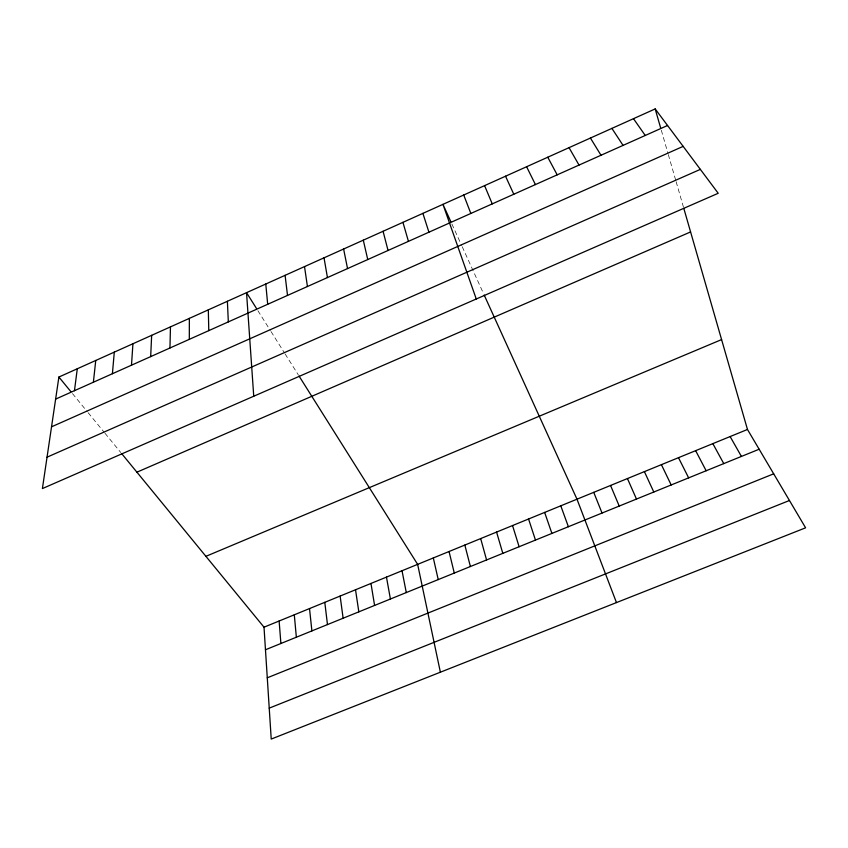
<?xml version="1.0" encoding="UTF-8"?>
<svg xmlns="http://www.w3.org/2000/svg" width="848" height="848" viewBox="0 0 848 848"><rect width="100%" height="100%" fill="white"/><g stroke="black" fill="none" stroke-linecap="round" stroke-linejoin="round"><path stroke-width="0.64" stroke-dasharray="4.24 3.18" d="M72.472 393.599L87.323 411.715M88.139 412.711L104.166 432.247M104.961 433.222L120.755 452.493M257.909 310.728L270.342 330.476M271.031 331.557L284.43 352.842M285.098 353.902L298.305 374.869M451.899 224.031L461.683 245.538M462.213 246.715L483.636 293.843M661.313 130.242L667.98 153.393M668.319 154.59L675.771 180.454M676.132 181.705L683.477 207.209"/><path stroke-width="1.27" d="M189.316 339.338L189.348 318.382M169.96 347.998L170.459 326.872M150.679 356.616L151.654 335.331M131.493 365.191L132.935 343.747M112.402 373.735L114.3 352.121M93.386 382.225L95.75 360.464M74.465 390.695L77.285 368.774M58.894 377.042L42.4 488.575L718.214 193.28L655.175 108.926L58.894 377.042L70.808 391.564M55.629 399.111L667.556 125.493M51.537 426.82L683.159 146.375M47.043 457.178L700.353 169.377M136.91 472.188L690.59 231.928M205.905 556.33L721.595 339.592M264.014 627.191L747.47 429.47L805.6 527.816L271.222 739.074L264.014 627.191L121.582 453.489M265.466 649.769L759.151 449.228M267.279 677.806L773.683 473.82M269.229 708.133L789.456 500.5M633.477 118.678L645.254 135.468M611.896 128.387L623.068 145.39M256.52 308.513L246.535 292.666L253.743 396.239M298.994 375.961L417.64 564.365L440.377 672.199M590.42 138.044L600.999 155.258M569.04 147.647L579.025 165.084M730.128 436.561L741.417 456.436M712.85 443.631L723.757 463.612M547.766 157.219L557.178 174.847M695.636 450.67L706.161 470.757M678.485 457.687L688.64 477.869M526.608 166.738L535.427 184.578M661.408 464.672L671.181 484.961M644.395 471.626L653.797 492.031M505.535 176.204L513.793 194.256M450.807 221.614L442.953 204.347L476.269 298.994M484.176 295.03L576.99 499.196L616.464 602.589M627.446 478.558L636.477 499.059M484.579 185.627L492.264 203.88M610.56 485.469L619.231 506.065M593.738 492.349L602.048 513.051M463.718 195.008L470.841 213.452M560.782 505.821L568.383 526.725M544.649 512.425L551.9 533.424M528.558 518.997L535.47 540.091M422.898 213.367L428.929 232.193M512.542 525.548L519.114 546.737M496.578 532.078L502.811 553.362M655.175 108.926L660.603 127.794M683.817 208.407L747.47 429.47M402.938 222.335L408.439 241.362M480.678 538.586L486.572 559.956M464.831 545.063L470.396 566.528M383.073 231.271L388.045 250.478M449.048 551.518L454.284 573.078M363.294 240.164L367.746 259.552M433.317 557.952L438.225 579.597M343.61 249.015L347.542 268.583M402.026 570.746L406.287 592.572M386.465 577.117L390.409 599.017M324.021 257.824L327.445 277.572M370.968 583.456L374.593 605.451M355.524 589.773L358.831 611.853M304.517 266.601L307.432 286.529M340.133 596.059L343.122 618.224M324.795 602.334L327.476 624.584M285.098 275.324L287.514 295.433M309.52 608.578L311.894 630.912M265.774 284.016L267.692 304.294M294.298 614.811L296.355 637.23M279.13 621.012L280.889 643.515M227.391 301.273L228.324 321.89M208.322 309.849L208.778 330.635"/></g></svg>
